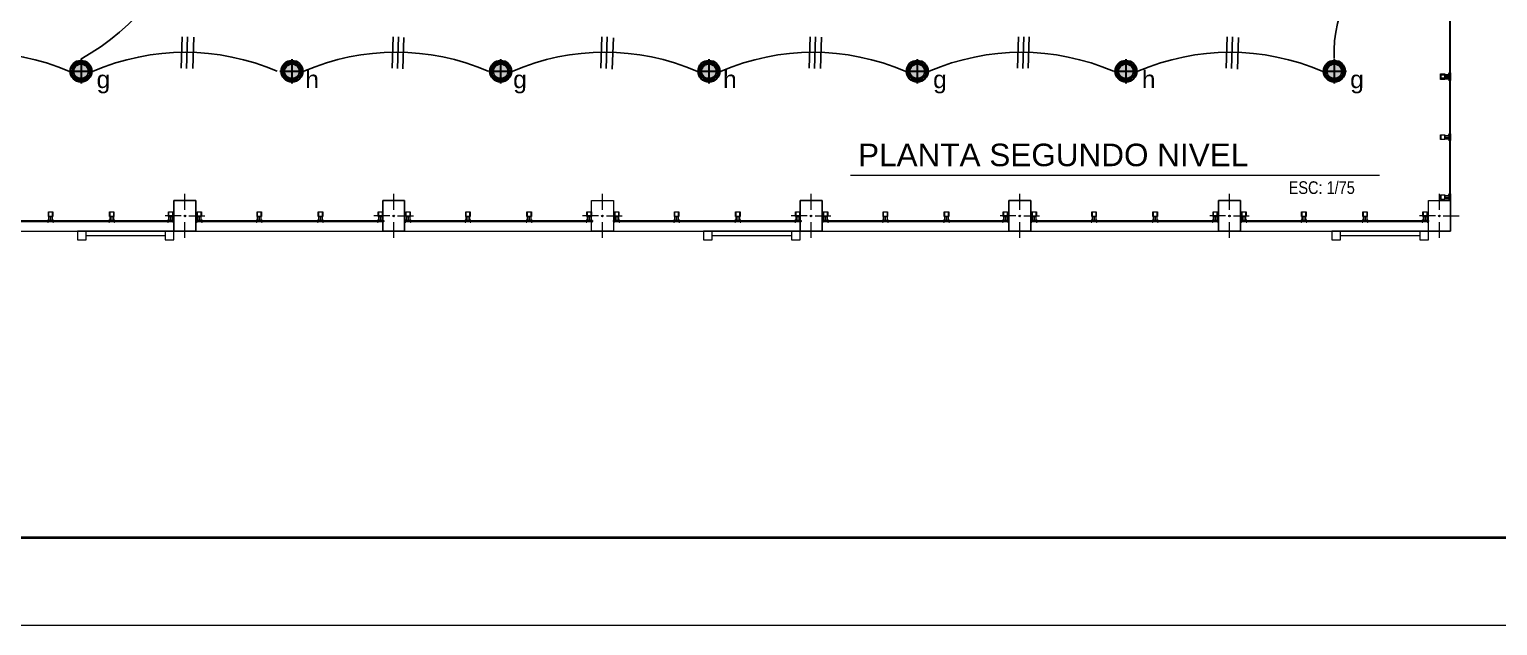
# Model space of a CAD drawing. Header units: metres. Extents: x -17 to 101, y 0 to 79.
# Drawn here: x 18.62 to 35.33, y 37.93 to 44.72 of the extents above; entities that cross this region are included whole.
import ezdxf

# ---------------------------------------------------------------- set-up
doc = ezdxf.new("R2010")
doc.units = ezdxf.units.M
doc.linetypes.add('HIDDEN2', pattern=[0.1875, 0.125, -0.0625])
for name, color, linetype, lineweight in [('ALUMBRADO', 1, 'Continuous', 30), ('Cotas varias El', 253, 'Continuous', 13), ('TOMACORRIENTE', 5, 'HIDDEN2', 30)]:
    doc.layers.add(name, color=color, linetype=linetype, lineweight=lineweight)
doc.styles.add('fina', font='techl___.ttf')
doc.styles.get("Standard").update_dxf_attribs({"font": 'arial.ttf'})
doc.styles.add('TITULOS', font='swissek.ttf')

# ---------------------------------------------------------------- blocks, each defined once
blk = doc.blocks.new('LED PASILLO')
at = {"layer": 'ALUMBRADO'}
h = blk.add_hatch(color=202, dxfattribs=at)
h.dxf.hatch_style = 1
edge = h.paths.add_edge_path()
edge.add_line((0, 0.138), (0, -0.138))
edge.add_line((-0.138, 0), (0.138, 0))
edge = h.paths.add_edge_path()
edge.add_line((0, 0), (0, 0.085))
edge.add_arc((0, 0), 0.0845, 90, 180)
edge.add_line((-0.085, 0), (0, 0))
edge = h.paths.add_edge_path()
edge.add_line((0.085, 0), (0, 0))
edge.add_line((0, 0), (0, -0.085))
edge.add_arc((0, 0), 0.0845, 270, 360)
at = {"layer": 'ALUMBRADO', "color": 202}
for points in [[(-0.138, 0), (0.138, 0)], [(0, 0.138), (0, -0.138)]]:
    blk.add_lwpolyline(points, dxfattribs=at)
for radius in [0.122, 0.103, 0.0845]:
    blk.add_circle((0, 0), radius, dxfattribs=at)

msp = doc.modelspace()

# ---------------------------------------------------------------- linework, layer by layer
at = {"layer": 'ALUMBRADO', "color": 114, "lineweight": 25}
for points in [[(20.351, 44.273), (20.364, 44.632)], [(20.413, 44.271), (20.425, 44.63)], [(20.484, 44.27), (20.496, 44.628)], [(22.751, 44.273), (22.764, 44.632)], [(22.813, 44.271), (22.825, 44.63)], [(22.874, 44.266), (22.887, 44.625)], [(25.126, 44.273), (25.139, 44.632)], [(25.188, 44.271), (25.2, 44.63)], [(25.258, 44.262), (25.271, 44.621)], [(27.497, 44.273), (27.509, 44.632)], [(27.558, 44.271), (27.571, 44.63)], [(27.626, 44.27), (27.638, 44.628)], [(29.868, 44.273), (29.88, 44.632)], [(29.929, 44.271), (29.941, 44.63)], [(29.99, 44.274), (30.003, 44.633)], [(32.243, 44.273), (32.255, 44.632)], [(32.304, 44.271), (32.316, 44.63)], [(32.373, 44.264), (32.385, 44.623)]]:
    msp.add_lwpolyline(points, dxfattribs=at)
at = {"layer": 'ALUMBRADO', "lineweight": 25}
for centre, radius, start, end in [((17.771, 46.893), 2.899, 299.7961, 22.2269), ((34.756, 44.464), 1.285, 112.717, 183.6121), ((18.026, 41.794), 2.661, 66.8092, 113.1903), ((20.397, 41.794), 2.661, 66.8092, 113.1903), ((22.797, 41.795), 2.661, 66.8092, 113.1903), ((25.172, 41.795), 2.661, 66.8092, 113.1903), ((27.543, 41.794), 2.661, 66.8092, 113.1903), ((29.913, 41.794), 2.661, 66.8092, 113.1903), ((32.288, 41.794), 2.661, 66.8092, 113.1903)]:
    msp.add_arc(centre, radius, start, end, dxfattribs=at)
at = {"layer": 'Cotas varias El'}
for p, q in [((34.734, 44.166), (34.734, 44.204)), ((34.734, 44.204), (34.78, 44.204)), ((34.734, 44.204), (34.78, 44.204)), ((34.734, 44.166), (34.734, 44.204)), ((34.734, 44.204), (34.78, 44.204)), ((34.734, 44.204), (34.78, 44.204)), ((34.734, 44.152), (34.734, 44.191)), ((34.734, 44.191), (34.78, 44.191)), ((34.734, 44.191), (34.78, 44.191)), ((34.734, 44.152), (34.734, 44.191)), ((34.734, 44.191), (34.78, 44.191)), ((34.734, 44.191), (34.78, 44.191)), ((34.734, 44.185), (34.78, 44.185)), ((34.734, 44.185), (34.78, 44.185)), ((34.734, 44.172), (34.78, 44.172)), ((34.734, 44.172), (34.78, 44.172)), ((34.78, 44.166), (34.734, 44.166)), ((34.734, 44.166), (34.78, 44.166)), ((34.78, 44.166), (34.734, 44.166)), ((34.734, 44.166), (34.78, 44.166)), ((34.78, 44.152), (34.734, 44.152)), ((34.734, 44.152), (34.78, 44.152)), ((34.78, 44.152), (34.734, 44.152)), ((34.734, 44.152), (34.78, 44.152)), ((34.78, 44.204), (34.78, 44.166)), ((34.78, 44.204), (34.78, 44.166)), ((34.78, 44.191), (34.78, 44.152)), ((34.78, 44.191), (34.78, 44.152)), ((34.734, 43.47), (34.734, 43.509)), ((34.734, 43.509), (34.78, 43.509)), ((34.734, 43.509), (34.78, 43.509)), ((34.734, 43.47), (34.734, 43.509)), ((34.734, 43.509), (34.78, 43.509)), ((34.734, 43.509), (34.78, 43.509)), ((34.734, 43.47), (34.734, 43.508)), ((34.734, 43.508), (34.78, 43.508)), ((34.734, 43.508), (34.78, 43.508)), ((34.734, 43.47), (34.734, 43.508)), ((34.734, 43.508), (34.78, 43.508)), ((34.734, 43.508), (34.78, 43.508)), ((34.734, 43.49), (34.78, 43.49)), ((34.734, 43.49), (34.78, 43.49)), ((34.734, 43.489), (34.78, 43.489)), ((34.734, 43.489), (34.78, 43.489)), ((34.78, 43.47), (34.734, 43.47)), ((34.734, 43.47), (34.78, 43.47)), ((34.78, 43.47), (34.734, 43.47)), ((34.734, 43.47), (34.78, 43.47)), ((34.78, 43.47), (34.734, 43.47)), ((34.734, 43.47), (34.78, 43.47)), ((34.78, 43.47), (34.734, 43.47)), ((34.734, 43.47), (34.78, 43.47)), ((34.78, 43.508), (34.78, 43.47)), ((34.78, 43.508), (34.78, 43.47)), ((34.78, 43.508), (34.78, 43.47)), ((34.78, 43.508), (34.78, 43.47)), ((34.734, 42.788), (34.734, 42.826)), ((34.734, 42.826), (34.78, 42.826)), ((34.734, 42.826), (34.78, 42.826)), ((34.734, 42.788), (34.734, 42.826)), ((34.734, 42.826), (34.78, 42.826)), ((34.734, 42.826), (34.78, 42.826)), ((34.734, 42.807), (34.78, 42.807)), ((34.734, 42.807), (34.78, 42.807)), ((34.78, 42.788), (34.734, 42.788)), ((34.734, 42.788), (34.78, 42.788)), ((34.78, 42.788), (34.734, 42.788)), ((34.734, 42.788), (34.78, 42.788)), ((34.78, 42.825), (34.78, 42.787)), ((34.78, 42.825), (34.78, 42.787)), ((18.846, 42.587), (18.884, 42.587)), ((18.846, 42.54), (18.846, 42.587)), ((18.846, 42.587), (18.846, 42.54)), ((18.846, 42.587), (18.884, 42.587)), ((18.846, 42.54), (18.846, 42.587)), ((18.846, 42.587), (18.846, 42.54)), ((18.884, 42.54), (18.846, 42.54)), ((18.884, 42.54), (18.846, 42.54)), ((18.865, 42.587), (18.865, 42.54)), ((18.865, 42.587), (18.865, 42.54)), ((18.884, 42.587), (18.884, 42.54)), ((18.884, 42.587), (18.884, 42.54)), ((18.884, 42.587), (18.884, 42.54)), ((18.884, 42.587), (18.884, 42.54)), ((19.542, 42.587), (19.58, 42.587)), ((19.542, 42.54), (19.542, 42.587)), ((19.542, 42.587), (19.542, 42.54)), ((19.542, 42.587), (19.58, 42.587)), ((19.542, 42.54), (19.542, 42.587)), ((19.542, 42.587), (19.542, 42.54)), ((19.58, 42.54), (19.542, 42.54)), ((19.58, 42.54), (19.542, 42.54)), ((19.561, 42.587), (19.561, 42.54)), ((19.561, 42.587), (19.561, 42.54)), ((19.58, 42.587), (19.58, 42.54)), ((19.58, 42.587), (19.58, 42.54)), ((19.58, 42.587), (19.58, 42.54)), ((19.58, 42.587), (19.58, 42.54)), ((20.213, 42.587), (20.251, 42.587)), ((20.213, 42.54), (20.213, 42.587)), ((20.213, 42.587), (20.213, 42.54)), ((20.213, 42.587), (20.251, 42.587)), ((20.213, 42.54), (20.213, 42.587)), ((20.213, 42.587), (20.213, 42.54)), ((20.251, 42.54), (20.213, 42.54)), ((20.251, 42.54), (20.213, 42.54)), ((20.232, 42.587), (20.232, 42.54)), ((20.232, 42.587), (20.232, 42.54)), ((20.251, 42.587), (20.251, 42.54)), ((20.251, 42.587), (20.251, 42.54)), ((20.251, 42.587), (20.251, 42.54)), ((20.251, 42.587), (20.251, 42.54)), ((20.539, 42.587), (20.577, 42.587)), ((20.539, 42.54), (20.539, 42.587)), ((20.539, 42.587), (20.539, 42.54)), ((20.539, 42.587), (20.577, 42.587)), ((20.539, 42.54), (20.539, 42.587)), ((20.539, 42.587), (20.539, 42.54)), ((20.577, 42.54), (20.539, 42.54)), ((20.577, 42.54), (20.539, 42.54)), ((20.558, 42.587), (20.558, 42.54)), ((20.558, 42.587), (20.558, 42.54)), ((20.577, 42.587), (20.577, 42.54)), ((20.577, 42.587), (20.577, 42.54)), ((20.577, 42.587), (20.577, 42.54)), ((20.577, 42.587), (20.577, 42.54)), ((21.221, 42.587), (21.259, 42.587)), ((21.221, 42.54), (21.221, 42.587)), ((21.221, 42.587), (21.221, 42.54)), ((21.221, 42.587), (21.259, 42.587)), ((21.221, 42.54), (21.221, 42.587)), ((21.221, 42.587), (21.221, 42.54)), ((21.259, 42.54), (21.221, 42.54)), ((21.259, 42.54), (21.221, 42.54)), ((21.24, 42.587), (21.24, 42.54)), ((21.24, 42.587), (21.24, 42.54)), ((21.259, 42.587), (21.259, 42.54)), ((21.259, 42.587), (21.259, 42.54)), ((21.259, 42.587), (21.259, 42.54)), ((21.259, 42.587), (21.259, 42.54)), ((21.917, 42.587), (21.955, 42.587)), ((21.917, 42.54), (21.917, 42.587)), ((21.917, 42.587), (21.917, 42.54)), ((21.917, 42.587), (21.955, 42.587)), ((21.917, 42.54), (21.917, 42.587)), ((21.917, 42.587), (21.917, 42.54)), ((21.955, 42.54), (21.917, 42.54)), ((21.955, 42.54), (21.917, 42.54)), ((21.936, 42.587), (21.936, 42.54)), ((21.936, 42.587), (21.936, 42.54)), ((21.955, 42.587), (21.955, 42.54)), ((21.955, 42.587), (21.955, 42.54)), ((21.955, 42.587), (21.955, 42.54)), ((21.955, 42.587), (21.955, 42.54)), ((22.6, 42.587), (22.638, 42.587)), ((22.6, 42.54), (22.6, 42.587)), ((22.6, 42.587), (22.6, 42.54)), ((22.6, 42.587), (22.638, 42.587)), ((22.6, 42.54), (22.6, 42.587)), ((22.6, 42.587), (22.6, 42.54)), ((22.638, 42.54), (22.6, 42.54)), ((22.638, 42.54), (22.6, 42.54)), ((22.619, 42.587), (22.619, 42.54)), ((22.619, 42.587), (22.619, 42.54)), ((22.638, 42.587), (22.638, 42.54)), ((22.638, 42.587), (22.638, 42.54)), ((22.638, 42.587), (22.638, 42.54)), ((22.638, 42.587), (22.638, 42.54)), ((22.914, 42.587), (22.952, 42.587)), ((22.914, 42.54), (22.914, 42.587)), ((22.914, 42.587), (22.914, 42.54)), ((22.914, 42.587), (22.952, 42.587)), ((22.914, 42.54), (22.914, 42.587)), ((22.914, 42.587), (22.914, 42.54)), ((22.952, 42.54), (22.914, 42.54)), ((22.952, 42.54), (22.914, 42.54)), ((22.933, 42.587), (22.933, 42.54)), ((22.933, 42.587), (22.933, 42.54)), ((22.952, 42.587), (22.952, 42.54)), ((22.952, 42.587), (22.952, 42.54)), ((22.952, 42.587), (22.952, 42.54)), ((22.952, 42.587), (22.952, 42.54)), ((23.596, 42.587), (23.634, 42.587)), ((23.596, 42.54), (23.596, 42.587)), ((23.596, 42.587), (23.596, 42.54)), ((23.596, 42.587), (23.634, 42.587)), ((23.596, 42.54), (23.596, 42.587)), ((23.596, 42.587), (23.596, 42.54)), ((23.634, 42.54), (23.596, 42.54)), ((23.634, 42.54), (23.596, 42.54)), ((23.615, 42.587), (23.615, 42.54)), ((23.615, 42.587), (23.615, 42.54)), ((23.634, 42.587), (23.634, 42.54)), ((23.634, 42.587), (23.634, 42.54)), ((23.634, 42.587), (23.634, 42.54)), ((23.634, 42.587), (23.634, 42.54)), ((24.292, 42.587), (24.33, 42.587)), ((24.292, 42.54), (24.292, 42.587)), ((24.292, 42.587), (24.292, 42.54)), ((24.292, 42.587), (24.33, 42.587)), ((24.292, 42.54), (24.292, 42.587)), ((24.292, 42.587), (24.292, 42.54)), ((24.33, 42.54), (24.292, 42.54)), ((24.33, 42.54), (24.292, 42.54)), ((24.311, 42.587), (24.311, 42.54)), ((24.311, 42.587), (24.311, 42.54)), ((24.33, 42.587), (24.33, 42.54)), ((24.33, 42.587), (24.33, 42.54)), ((24.33, 42.587), (24.33, 42.54)), ((24.33, 42.587), (24.33, 42.54)), ((24.975, 42.587), (25.013, 42.587)), ((24.975, 42.54), (24.975, 42.587)), ((24.975, 42.587), (24.975, 42.54)), ((24.975, 42.587), (25.013, 42.587)), ((24.975, 42.54), (24.975, 42.587)), ((24.975, 42.587), (24.975, 42.54)), ((25.013, 42.54), (24.975, 42.54)), ((25.013, 42.54), (24.975, 42.54)), ((24.994, 42.587), (24.994, 42.54)), ((24.994, 42.587), (24.994, 42.54)), ((25.013, 42.587), (25.013, 42.54)), ((25.013, 42.587), (25.013, 42.54)), ((25.013, 42.587), (25.013, 42.54)), ((25.013, 42.587), (25.013, 42.54)), ((25.289, 42.587), (25.327, 42.587)), ((25.289, 42.54), (25.289, 42.587)), ((25.289, 42.587), (25.289, 42.54)), ((25.289, 42.587), (25.327, 42.587)), ((25.289, 42.54), (25.289, 42.587)), ((25.289, 42.587), (25.289, 42.54)), ((25.327, 42.54), (25.289, 42.54)), ((25.327, 42.54), (25.289, 42.54)), ((25.308, 42.587), (25.308, 42.54)), ((25.308, 42.587), (25.308, 42.54)), ((25.327, 42.587), (25.327, 42.54)), ((25.327, 42.587), (25.327, 42.54)), ((25.327, 42.587), (25.327, 42.54)), ((25.327, 42.587), (25.327, 42.54)), ((25.971, 42.587), (26.009, 42.587)), ((25.971, 42.54), (25.971, 42.587)), ((25.971, 42.587), (25.971, 42.54)), ((25.971, 42.587), (26.009, 42.587)), ((25.971, 42.54), (25.971, 42.587)), ((25.971, 42.587), (25.971, 42.54)), ((26.009, 42.54), (25.971, 42.54)), ((26.009, 42.54), (25.971, 42.54)), ((25.99, 42.587), (25.99, 42.54)), ((25.99, 42.587), (25.99, 42.54)), ((26.009, 42.587), (26.009, 42.54)), ((26.009, 42.587), (26.009, 42.54)), ((26.009, 42.587), (26.009, 42.54)), ((26.009, 42.587), (26.009, 42.54)), ((26.667, 42.587), (26.705, 42.587)), ((26.667, 42.54), (26.667, 42.587)), ((26.667, 42.587), (26.667, 42.54)), ((26.667, 42.587), (26.705, 42.587)), ((26.667, 42.54), (26.667, 42.587)), ((26.667, 42.587), (26.667, 42.54)), ((26.705, 42.54), (26.667, 42.54)), ((26.705, 42.54), (26.667, 42.54)), ((26.686, 42.587), (26.686, 42.54)), ((26.686, 42.587), (26.686, 42.54)), ((26.705, 42.587), (26.705, 42.54)), ((26.705, 42.587), (26.705, 42.54)), ((26.705, 42.587), (26.705, 42.54)), ((26.705, 42.587), (26.705, 42.54)), ((27.35, 42.587), (27.388, 42.587)), ((27.35, 42.54), (27.35, 42.587)), ((27.35, 42.587), (27.35, 42.54)), ((27.35, 42.587), (27.388, 42.587)), ((27.35, 42.54), (27.35, 42.587)), ((27.35, 42.587), (27.35, 42.54)), ((27.388, 42.54), (27.35, 42.54)), ((27.388, 42.54), (27.35, 42.54)), ((27.369, 42.587), (27.369, 42.54)), ((27.369, 42.587), (27.369, 42.54)), ((27.388, 42.587), (27.388, 42.54)), ((27.388, 42.587), (27.388, 42.54)), ((27.388, 42.587), (27.388, 42.54)), ((27.388, 42.587), (27.388, 42.54)), ((27.664, 42.587), (27.702, 42.587)), ((27.664, 42.54), (27.664, 42.587)), ((27.664, 42.587), (27.664, 42.54)), ((27.664, 42.587), (27.702, 42.587)), ((27.664, 42.54), (27.664, 42.587)), ((27.664, 42.587), (27.664, 42.54)), ((27.702, 42.54), (27.664, 42.54)), ((27.702, 42.54), (27.664, 42.54)), ((27.683, 42.587), (27.683, 42.54)), ((27.683, 42.587), (27.683, 42.54)), ((27.702, 42.587), (27.702, 42.54)), ((27.702, 42.587), (27.702, 42.54)), ((27.702, 42.587), (27.702, 42.54)), ((27.702, 42.587), (27.702, 42.54)), ((28.346, 42.587), (28.384, 42.587)), ((28.346, 42.54), (28.346, 42.587)), ((28.346, 42.587), (28.346, 42.54)), ((28.346, 42.587), (28.384, 42.587)), ((28.346, 42.54), (28.346, 42.587)), ((28.346, 42.587), (28.346, 42.54)), ((28.384, 42.54), (28.346, 42.54)), ((28.384, 42.54), (28.346, 42.54)), ((28.365, 42.587), (28.365, 42.54)), ((28.365, 42.587), (28.365, 42.54)), ((28.384, 42.587), (28.384, 42.54)), ((28.384, 42.587), (28.384, 42.54)), ((28.384, 42.587), (28.384, 42.54)), ((28.384, 42.587), (28.384, 42.54)), ((29.042, 42.587), (29.08, 42.587)), ((29.042, 42.54), (29.042, 42.587)), ((29.042, 42.587), (29.042, 42.54)), ((29.042, 42.587), (29.08, 42.587)), ((29.042, 42.54), (29.042, 42.587)), ((29.042, 42.587), (29.042, 42.54)), ((29.08, 42.54), (29.042, 42.54)), ((29.08, 42.54), (29.042, 42.54)), ((29.061, 42.587), (29.061, 42.54)), ((29.061, 42.587), (29.061, 42.54)), ((29.08, 42.587), (29.08, 42.54)), ((29.08, 42.587), (29.08, 42.54)), ((29.08, 42.587), (29.08, 42.54)), ((29.08, 42.587), (29.08, 42.54)), ((29.713, 42.587), (29.751, 42.587)), ((29.713, 42.54), (29.713, 42.587)), ((29.713, 42.587), (29.713, 42.54)), ((29.713, 42.587), (29.751, 42.587)), ((29.713, 42.54), (29.713, 42.587)), ((29.713, 42.587), (29.713, 42.54)), ((29.751, 42.54), (29.713, 42.54)), ((29.751, 42.54), (29.713, 42.54)), ((29.732, 42.587), (29.732, 42.54)), ((29.732, 42.587), (29.732, 42.54)), ((29.751, 42.587), (29.751, 42.54)), ((29.751, 42.587), (29.751, 42.54)), ((29.751, 42.587), (29.751, 42.54)), ((29.751, 42.587), (29.751, 42.54)), ((30.039, 42.587), (30.077, 42.587)), ((30.039, 42.54), (30.039, 42.587)), ((30.039, 42.587), (30.039, 42.54)), ((30.039, 42.587), (30.077, 42.587)), ((30.039, 42.54), (30.039, 42.587)), ((30.039, 42.587), (30.039, 42.54)), ((30.077, 42.54), (30.039, 42.54)), ((30.077, 42.54), (30.039, 42.54)), ((30.058, 42.587), (30.058, 42.54)), ((30.058, 42.587), (30.058, 42.54)), ((30.077, 42.587), (30.077, 42.54)), ((30.077, 42.587), (30.077, 42.54)), ((30.077, 42.587), (30.077, 42.54)), ((30.077, 42.587), (30.077, 42.54)), ((30.721, 42.587), (30.759, 42.587)), ((30.721, 42.54), (30.721, 42.587)), ((30.721, 42.587), (30.721, 42.54)), ((30.721, 42.587), (30.759, 42.587)), ((30.721, 42.54), (30.721, 42.587)), ((30.721, 42.587), (30.721, 42.54)), ((30.759, 42.54), (30.721, 42.54)), ((30.759, 42.54), (30.721, 42.54)), ((30.74, 42.587), (30.74, 42.54)), ((30.74, 42.587), (30.74, 42.54)), ((30.759, 42.587), (30.759, 42.54)), ((30.759, 42.587), (30.759, 42.54)), ((30.759, 42.587), (30.759, 42.54)), ((30.759, 42.587), (30.759, 42.54)), ((31.417, 42.587), (31.455, 42.587)), ((31.417, 42.54), (31.417, 42.587)), ((31.417, 42.587), (31.417, 42.54)), ((31.417, 42.587), (31.455, 42.587)), ((31.417, 42.54), (31.417, 42.587)), ((31.417, 42.587), (31.417, 42.54)), ((31.455, 42.54), (31.417, 42.54)), ((31.455, 42.54), (31.417, 42.54)), ((31.436, 42.587), (31.436, 42.54)), ((31.436, 42.587), (31.436, 42.54)), ((31.455, 42.587), (31.455, 42.54)), ((31.455, 42.587), (31.455, 42.54)), ((31.455, 42.587), (31.455, 42.54)), ((31.455, 42.587), (31.455, 42.54)), ((32.1, 42.587), (32.138, 42.587)), ((32.1, 42.54), (32.1, 42.587)), ((32.1, 42.587), (32.1, 42.54)), ((32.1, 42.587), (32.138, 42.587)), ((32.1, 42.54), (32.1, 42.587)), ((32.1, 42.587), (32.1, 42.54)), ((32.138, 42.54), (32.1, 42.54)), ((32.138, 42.54), (32.1, 42.54)), ((32.119, 42.587), (32.119, 42.54)), ((32.119, 42.587), (32.119, 42.54)), ((32.138, 42.587), (32.138, 42.54)), ((32.138, 42.587), (32.138, 42.54)), ((32.138, 42.587), (32.138, 42.54)), ((32.138, 42.587), (32.138, 42.54)), ((32.465, 42.54), (32.426, 42.54)), ((32.465, 42.54), (32.426, 42.54)), ((32.427, 42.587), (32.465, 42.587)), ((32.427, 42.54), (32.427, 42.587)), ((32.427, 42.587), (32.427, 42.54)), ((32.427, 42.587), (32.465, 42.587)), ((32.427, 42.54), (32.427, 42.587)), ((32.427, 42.587), (32.427, 42.54)), ((32.446, 42.587), (32.446, 42.54)), ((32.446, 42.587), (32.446, 42.54)), ((32.465, 42.587), (32.465, 42.54)), ((32.465, 42.587), (32.465, 42.54)), ((32.465, 42.587), (32.465, 42.54)), ((32.465, 42.587), (32.465, 42.54)), ((33.109, 42.587), (33.147, 42.587)), ((33.109, 42.54), (33.109, 42.587)), ((33.109, 42.587), (33.109, 42.54)), ((33.109, 42.587), (33.147, 42.587)), ((33.109, 42.54), (33.109, 42.587)), ((33.109, 42.587), (33.109, 42.54)), ((33.147, 42.54), (33.109, 42.54)), ((33.147, 42.54), (33.109, 42.54)), ((33.128, 42.587), (33.128, 42.54)), ((33.128, 42.587), (33.128, 42.54)), ((33.147, 42.587), (33.147, 42.54)), ((33.147, 42.587), (33.147, 42.54)), ((33.147, 42.587), (33.147, 42.54)), ((33.147, 42.587), (33.147, 42.54)), ((33.805, 42.587), (33.843, 42.587)), ((33.805, 42.54), (33.805, 42.587)), ((33.805, 42.587), (33.805, 42.54)), ((33.805, 42.587), (33.843, 42.587)), ((33.805, 42.54), (33.805, 42.587)), ((33.805, 42.587), (33.805, 42.54)), ((33.843, 42.54), (33.805, 42.54)), ((33.843, 42.54), (33.805, 42.54)), ((33.824, 42.587), (33.824, 42.54)), ((33.824, 42.587), (33.824, 42.54)), ((33.843, 42.587), (33.843, 42.54)), ((33.843, 42.587), (33.843, 42.54)), ((33.843, 42.587), (33.843, 42.54)), ((33.843, 42.587), (33.843, 42.54)), ((34.488, 42.587), (34.526, 42.587)), ((34.488, 42.54), (34.488, 42.587)), ((34.488, 42.587), (34.488, 42.54)), ((34.488, 42.587), (34.526, 42.587)), ((34.488, 42.54), (34.488, 42.587)), ((34.488, 42.587), (34.488, 42.54)), ((34.526, 42.54), (34.488, 42.54)), ((34.526, 42.54), (34.488, 42.54)), ((34.507, 42.587), (34.507, 42.54)), ((34.507, 42.587), (34.507, 42.54)), ((34.526, 42.587), (34.526, 42.54)), ((34.526, 42.587), (34.526, 42.54)), ((34.526, 42.587), (34.526, 42.54)), ((34.526, 42.587), (34.526, 42.54))]:
    msp.add_line(p, q, dxfattribs=at)
at = {"layer": 'Cotas varias El', "ltscale": 1.3}
msp.add_line((27.967, 43.058), (33.988, 43.058), dxfattribs=at)
at = {"layer": 'Cotas varias El', "linetype": 'Continuous'}
for p, q in [((20.395, 42.663), (20.395, 42.843)), ((22.77, 42.663), (22.77, 42.843)), ((25.145, 42.663), (25.145, 42.843)), ((27.52, 42.663), (27.52, 42.843)), ((29.895, 42.663), (29.895, 42.843)), ((32.282, 42.663), (32.282, 42.843)), ((34.67, 42.663), (34.67, 42.843)), ((20.35, 42.593), (20.17, 42.593)), ((20.395, 42.343), (20.395, 42.523)), ((20.44, 42.593), (20.62, 42.593)), ((22.725, 42.593), (22.545, 42.593)), ((22.77, 42.343), (22.77, 42.523)), ((22.815, 42.593), (22.995, 42.593)), ((25.1, 42.593), (24.92, 42.593)), ((25.145, 42.343), (25.145, 42.523)), ((25.19, 42.593), (25.37, 42.593)), ((27.475, 42.593), (27.295, 42.593)), ((27.52, 42.343), (27.52, 42.523)), ((27.565, 42.593), (27.745, 42.593)), ((29.85, 42.593), (29.67, 42.593)), ((29.895, 42.343), (29.895, 42.523)), ((29.94, 42.593), (30.12, 42.593)), ((32.237, 42.593), (32.057, 42.593)), ((32.282, 42.343), (32.282, 42.523)), ((32.327, 42.593), (32.507, 42.593)), ((34.625, 42.593), (34.445, 42.593)), ((34.67, 42.343), (34.67, 42.523)), ((34.715, 42.593), (34.895, 42.593)), ((19.17, 42.418), (19.17, 42.319)), ((19.269, 42.418), (19.17, 42.418)), ((19.17, 42.319), (19.269, 42.319)), ((19.269, 42.319), (19.269, 42.418)), ((20.171, 42.418), (20.171, 42.319)), ((20.27, 42.418), (20.171, 42.418)), ((20.171, 42.319), (20.27, 42.319)), ((20.27, 42.319), (20.27, 42.418)), ((26.295, 42.418), (26.295, 42.319)), ((26.394, 42.418), (26.295, 42.418)), ((26.295, 42.319), (26.394, 42.319)), ((26.394, 42.319), (26.394, 42.418)), ((27.296, 42.418), (27.296, 42.319)), ((27.395, 42.418), (27.296, 42.418)), ((27.296, 42.319), (27.395, 42.319)), ((27.395, 42.319), (27.395, 42.418)), ((33.445, 42.418), (33.445, 42.319)), ((33.544, 42.418), (33.445, 42.418)), ((33.445, 42.319), (33.544, 42.319)), ((33.544, 42.319), (33.544, 42.418)), ((34.446, 42.418), (34.446, 42.319)), ((34.545, 42.418), (34.446, 42.418)), ((34.446, 42.319), (34.545, 42.319)), ((34.545, 42.319), (34.545, 42.418))]:
    msp.add_line(p, q, dxfattribs=at)
at = {"layer": 'Cotas varias El'}
for points in [[(0, 73.43), (50.1, 73.43), (50.1, 37.93), (0, 37.93), (0, 73.43)], [(5.995, 45.718), (5.995, 42.418), (34.795, 42.418), (34.795, 45.718)]]:
    msp.add_lwpolyline(points, dxfattribs=at)
at = {"layer": 'Cotas varias El', "lineweight": 40}
msp.add_lwpolyline([(1, 72.43), (49.1, 72.43), (49.1, 38.93), (1, 38.93)], close=True, dxfattribs=at)
at = {"layer": 'Cotas varias El'}
for points in [[(34.792, 43.451), (34.792, 45.589), (34.784, 45.589), (34.784, 43.451)], [(34.792, 42.768), (34.792, 44.906), (34.784, 44.906), (34.784, 42.768)], [(34.734, 43.515), (34.734, 43.513), (34.734, 43.464), (34.731, 43.464), (34.685, 43.464), (34.683, 43.464), (34.683, 43.515), (34.685, 43.515)], [(34.731, 43.513), (34.685, 43.513), (34.685, 43.466), (34.731, 43.466)], [(34.734, 42.832), (34.734, 42.83), (34.734, 42.781), (34.731, 42.781), (34.685, 42.781), (34.683, 42.781), (34.683, 42.832), (34.685, 42.832)], [(34.731, 42.83), (34.685, 42.83), (34.685, 42.784), (34.731, 42.784)], [(20.52, 42.768), (20.27, 42.768), (20.27, 42.418), (20.52, 42.418)], [(20.584, 42.587), (20.581, 42.587), (20.533, 42.587), (20.533, 42.589), (20.533, 42.635), (20.533, 42.638), (20.584, 42.638), (20.584, 42.635)], [(20.581, 42.589), (20.581, 42.635), (20.535, 42.635), (20.535, 42.589)], [(22.895, 42.768), (22.645, 42.768), (22.645, 42.418), (22.895, 42.418)], [(22.959, 42.587), (22.956, 42.587), (22.908, 42.587), (22.908, 42.589), (22.908, 42.635), (22.908, 42.638), (22.959, 42.638), (22.959, 42.635)], [(22.956, 42.589), (22.956, 42.635), (22.91, 42.635), (22.91, 42.589)], [(25.334, 42.587), (25.331, 42.587), (25.283, 42.587), (25.283, 42.589), (25.283, 42.635), (25.283, 42.638), (25.334, 42.638), (25.334, 42.635)], [(25.331, 42.589), (25.331, 42.635), (25.285, 42.635), (25.285, 42.589)], [(27.645, 42.768), (27.395, 42.768), (27.395, 42.418), (27.645, 42.418)], [(27.709, 42.587), (27.706, 42.587), (27.658, 42.587), (27.658, 42.589), (27.658, 42.635), (27.658, 42.638), (27.709, 42.638), (27.709, 42.635)], [(27.706, 42.589), (27.706, 42.635), (27.66, 42.635), (27.66, 42.589)], [(30.02, 42.768), (29.77, 42.768), (29.77, 42.418), (30.02, 42.418)], [(30.084, 42.587), (30.081, 42.587), (30.033, 42.587), (30.033, 42.589), (30.033, 42.635), (30.033, 42.638), (30.084, 42.638), (30.084, 42.635)], [(30.081, 42.589), (30.081, 42.635), (30.035, 42.635), (30.035, 42.589)], [(32.407, 42.768), (32.157, 42.768), (32.157, 42.418), (32.407, 42.418)], [(32.471, 42.587), (32.469, 42.587), (32.42, 42.587), (32.42, 42.589), (32.42, 42.635), (32.42, 42.638), (32.471, 42.638), (32.471, 42.635)], [(32.469, 42.589), (32.469, 42.635), (32.423, 42.635), (32.423, 42.589)], [(34.545, 42.768), (34.795, 42.768), (34.795, 42.418), (34.545, 42.418)], [(18.145, 42.529), (20.27, 42.529), (20.27, 42.537), (18.145, 42.537)], [(20.52, 42.529), (22.657, 42.529), (22.657, 42.537), (20.52, 42.537)], [(22.895, 42.529), (25.032, 42.529), (25.032, 42.537), (22.895, 42.537)], [(25.27, 42.529), (27.407, 42.529), (27.407, 42.537), (25.27, 42.537)], [(27.645, 42.529), (29.77, 42.529), (29.77, 42.537), (27.645, 42.537)], [(30.02, 42.529), (32.157, 42.529), (32.157, 42.537), (30.02, 42.537)], [(32.407, 42.529), (34.545, 42.529), (34.545, 42.537), (32.407, 42.537)]]:
    msp.add_lwpolyline(points, close=True, dxfattribs=at)
at = {"layer": 'Cotas varias El', "flags": 128}
for points in [[(34.734, 44.21), (34.734, 44.208), (34.734, 44.159), (34.731, 44.159), (34.685, 44.159), (34.683, 44.159), (34.683, 44.21), (34.685, 44.21)], [(34.734, 44.197), (34.734, 44.195), (34.734, 44.146), (34.731, 44.146), (34.685, 44.146), (34.683, 44.146), (34.683, 44.197), (34.685, 44.197)], [(34.731, 44.208), (34.685, 44.208), (34.685, 44.162), (34.731, 44.162)], [(34.731, 44.195), (34.685, 44.195), (34.685, 44.148), (34.731, 44.148)], [(34.783, 44.223), (34.783, 44.172), (34.783, 44.147), (34.78, 44.147), (34.78, 44.172), (34.78, 44.223)], [(34.783, 44.223), (34.783, 44.147), (34.78, 44.147), (34.78, 44.223)], [(34.783, 44.21), (34.783, 44.159), (34.783, 44.133), (34.78, 44.133), (34.78, 44.159), (34.78, 44.21)], [(34.783, 44.21), (34.783, 44.133), (34.78, 44.133), (34.78, 44.21)], [(34.795, 44.223), (34.795, 44.147), (34.793, 44.147), (34.793, 44.223)], [(34.795, 44.223), (34.795, 44.147), (34.793, 44.147), (34.793, 44.223)], [(34.795, 44.21), (34.795, 44.133), (34.793, 44.133), (34.793, 44.21)], [(34.795, 44.21), (34.795, 44.133), (34.793, 44.133), (34.793, 44.21)], [(34.734, 43.514), (34.734, 43.512), (34.734, 43.463), (34.731, 43.463), (34.685, 43.463), (34.683, 43.463), (34.683, 43.514), (34.685, 43.514)], [(34.731, 43.512), (34.685, 43.512), (34.685, 43.466), (34.731, 43.466)], [(34.783, 43.527), (34.783, 43.476), (34.783, 43.451), (34.78, 43.451), (34.78, 43.476), (34.78, 43.527)], [(34.783, 43.527), (34.783, 43.451), (34.78, 43.451), (34.78, 43.527)], [(34.783, 43.527), (34.783, 43.476), (34.783, 43.451), (34.78, 43.451), (34.78, 43.476), (34.78, 43.527)], [(34.783, 43.527), (34.783, 43.451), (34.78, 43.451), (34.78, 43.527)], [(34.795, 43.527), (34.795, 43.451), (34.793, 43.451), (34.793, 43.527)], [(34.795, 43.527), (34.795, 43.451), (34.793, 43.451), (34.793, 43.527)], [(34.795, 43.527), (34.795, 43.451), (34.793, 43.451), (34.793, 43.527)], [(34.795, 43.527), (34.795, 43.451), (34.793, 43.451), (34.793, 43.527)], [(34.783, 42.844), (34.783, 42.794), (34.783, 42.768), (34.78, 42.768), (34.78, 42.794), (34.78, 42.844)], [(34.783, 42.844), (34.783, 42.768), (34.78, 42.768), (34.78, 42.844)], [(34.795, 42.844), (34.795, 42.768), (34.793, 42.768), (34.793, 42.844)], [(34.795, 42.844), (34.795, 42.768), (34.793, 42.768), (34.793, 42.844)], [(18.891, 42.587), (18.888, 42.587), (18.84, 42.587), (18.84, 42.589), (18.84, 42.635), (18.84, 42.638), (18.891, 42.638), (18.891, 42.635)], [(18.888, 42.589), (18.888, 42.635), (18.842, 42.635), (18.842, 42.589)], [(19.587, 42.587), (19.584, 42.587), (19.536, 42.587), (19.536, 42.589), (19.536, 42.635), (19.536, 42.638), (19.587, 42.638), (19.587, 42.635)], [(19.584, 42.589), (19.584, 42.635), (19.538, 42.635), (19.538, 42.589)], [(20.257, 42.587), (20.255, 42.587), (20.206, 42.587), (20.206, 42.589), (20.206, 42.635), (20.206, 42.638), (20.257, 42.638), (20.257, 42.635)], [(20.255, 42.589), (20.255, 42.635), (20.209, 42.635), (20.209, 42.589)], [(21.266, 42.587), (21.263, 42.587), (21.215, 42.587), (21.215, 42.589), (21.215, 42.635), (21.215, 42.638), (21.266, 42.638), (21.266, 42.635)], [(21.263, 42.589), (21.263, 42.635), (21.217, 42.635), (21.217, 42.589)], [(21.962, 42.587), (21.959, 42.587), (21.911, 42.587), (21.911, 42.589), (21.911, 42.635), (21.911, 42.638), (21.962, 42.638), (21.962, 42.635)], [(21.959, 42.589), (21.959, 42.635), (21.913, 42.635), (21.913, 42.589)], [(22.645, 42.587), (22.642, 42.587), (22.594, 42.587), (22.594, 42.589), (22.594, 42.635), (22.594, 42.638), (22.645, 42.638), (22.645, 42.635)], [(22.642, 42.589), (22.642, 42.635), (22.596, 42.635), (22.596, 42.589)], [(23.641, 42.587), (23.638, 42.587), (23.59, 42.587), (23.59, 42.589), (23.59, 42.635), (23.59, 42.638), (23.641, 42.638), (23.641, 42.635)], [(23.638, 42.589), (23.638, 42.635), (23.592, 42.635), (23.592, 42.589)], [(24.337, 42.587), (24.334, 42.587), (24.286, 42.587), (24.286, 42.589), (24.286, 42.635), (24.286, 42.638), (24.337, 42.638), (24.337, 42.635)], [(24.334, 42.589), (24.334, 42.635), (24.288, 42.635), (24.288, 42.589)], [(25.02, 42.587), (25.017, 42.587), (24.969, 42.587), (24.969, 42.589), (24.969, 42.635), (24.969, 42.638), (25.02, 42.638), (25.02, 42.635)], [(25.017, 42.589), (25.017, 42.635), (24.971, 42.635), (24.971, 42.589)], [(26.016, 42.587), (26.013, 42.587), (25.965, 42.587), (25.965, 42.589), (25.965, 42.635), (25.965, 42.638), (26.016, 42.638), (26.016, 42.635)], [(26.013, 42.589), (26.013, 42.635), (25.967, 42.635), (25.967, 42.589)], [(26.712, 42.587), (26.709, 42.587), (26.661, 42.587), (26.661, 42.589), (26.661, 42.635), (26.661, 42.638), (26.712, 42.638), (26.712, 42.635)], [(26.709, 42.589), (26.709, 42.635), (26.663, 42.635), (26.663, 42.589)], [(27.395, 42.587), (27.392, 42.587), (27.344, 42.587), (27.344, 42.589), (27.344, 42.635), (27.344, 42.638), (27.395, 42.638), (27.395, 42.635)], [(27.392, 42.589), (27.392, 42.635), (27.346, 42.635), (27.346, 42.589)], [(28.391, 42.587), (28.388, 42.587), (28.34, 42.587), (28.34, 42.589), (28.34, 42.635), (28.34, 42.638), (28.391, 42.638), (28.391, 42.635)], [(28.388, 42.589), (28.388, 42.635), (28.342, 42.635), (28.342, 42.589)], [(29.087, 42.587), (29.084, 42.587), (29.036, 42.587), (29.036, 42.589), (29.036, 42.635), (29.036, 42.638), (29.087, 42.638), (29.087, 42.635)], [(29.084, 42.589), (29.084, 42.635), (29.038, 42.635), (29.038, 42.589)], [(29.757, 42.587), (29.755, 42.587), (29.706, 42.587), (29.706, 42.589), (29.706, 42.635), (29.706, 42.638), (29.757, 42.638), (29.757, 42.635)], [(29.755, 42.589), (29.755, 42.635), (29.709, 42.635), (29.709, 42.589)], [(30.766, 42.587), (30.763, 42.587), (30.715, 42.587), (30.715, 42.589), (30.715, 42.635), (30.715, 42.638), (30.766, 42.638), (30.766, 42.635)], [(30.763, 42.589), (30.763, 42.635), (30.717, 42.635), (30.717, 42.589)], [(31.462, 42.587), (31.459, 42.587), (31.411, 42.587), (31.411, 42.589), (31.411, 42.635), (31.411, 42.638), (31.462, 42.638), (31.462, 42.635)], [(31.459, 42.589), (31.459, 42.635), (31.413, 42.635), (31.413, 42.589)], [(32.145, 42.587), (32.142, 42.587), (32.094, 42.587), (32.094, 42.589), (32.094, 42.635), (32.094, 42.638), (32.145, 42.638), (32.145, 42.635)], [(32.142, 42.589), (32.142, 42.635), (32.096, 42.635), (32.096, 42.589)], [(33.153, 42.587), (33.151, 42.587), (33.102, 42.587), (33.102, 42.589), (33.102, 42.635), (33.102, 42.638), (33.153, 42.638), (33.153, 42.635)], [(33.151, 42.589), (33.151, 42.635), (33.105, 42.635), (33.105, 42.589)], [(33.849, 42.587), (33.847, 42.587), (33.798, 42.587), (33.798, 42.589), (33.798, 42.635), (33.798, 42.638), (33.849, 42.638), (33.849, 42.635)], [(33.847, 42.589), (33.847, 42.635), (33.801, 42.635), (33.801, 42.589)], [(34.532, 42.587), (34.53, 42.587), (34.481, 42.587), (34.481, 42.589), (34.481, 42.635), (34.481, 42.638), (34.532, 42.638), (34.532, 42.635)], [(34.53, 42.589), (34.53, 42.635), (34.484, 42.635), (34.484, 42.589)], [(18.903, 42.538), (18.853, 42.538), (18.827, 42.538), (18.827, 42.54), (18.853, 42.54), (18.903, 42.54)], [(18.903, 42.538), (18.827, 42.538), (18.827, 42.54), (18.903, 42.54)], [(18.903, 42.525), (18.827, 42.525), (18.827, 42.528), (18.903, 42.528)], [(18.903, 42.525), (18.827, 42.525), (18.827, 42.528), (18.903, 42.528)], [(19.599, 42.538), (19.549, 42.538), (19.523, 42.538), (19.523, 42.54), (19.549, 42.54), (19.599, 42.54)], [(19.599, 42.538), (19.523, 42.538), (19.523, 42.54), (19.599, 42.54)], [(19.599, 42.525), (19.523, 42.525), (19.523, 42.528), (19.599, 42.528)], [(19.599, 42.525), (19.523, 42.525), (19.523, 42.528), (19.599, 42.528)], [(20.27, 42.538), (20.219, 42.538), (20.194, 42.538), (20.194, 42.54), (20.219, 42.54), (20.27, 42.54)], [(20.27, 42.538), (20.194, 42.538), (20.194, 42.54), (20.27, 42.54)], [(20.27, 42.525), (20.194, 42.525), (20.194, 42.528), (20.27, 42.528)], [(20.27, 42.525), (20.194, 42.525), (20.194, 42.528), (20.27, 42.528)], [(20.596, 42.538), (20.545, 42.538), (20.52, 42.538), (20.52, 42.54), (20.545, 42.54), (20.596, 42.54)], [(20.596, 42.538), (20.52, 42.538), (20.52, 42.54), (20.596, 42.54)], [(20.596, 42.525), (20.52, 42.525), (20.52, 42.528), (20.596, 42.528)], [(20.596, 42.525), (20.52, 42.525), (20.52, 42.528), (20.596, 42.528)], [(21.278, 42.538), (21.228, 42.538), (21.202, 42.538), (21.202, 42.54), (21.228, 42.54), (21.278, 42.54)], [(21.278, 42.538), (21.202, 42.538), (21.202, 42.54), (21.278, 42.54)], [(21.278, 42.525), (21.202, 42.525), (21.202, 42.528), (21.278, 42.528)], [(21.278, 42.525), (21.202, 42.525), (21.202, 42.528), (21.278, 42.528)], [(21.974, 42.538), (21.924, 42.538), (21.898, 42.538), (21.898, 42.54), (21.924, 42.54), (21.974, 42.54)], [(21.974, 42.538), (21.898, 42.538), (21.898, 42.54), (21.974, 42.54)], [(21.974, 42.525), (21.898, 42.525), (21.898, 42.528), (21.974, 42.528)], [(21.974, 42.525), (21.898, 42.525), (21.898, 42.528), (21.974, 42.528)], [(22.657, 42.538), (22.607, 42.538), (22.581, 42.538), (22.581, 42.54), (22.607, 42.54), (22.657, 42.54)], [(22.657, 42.538), (22.581, 42.538), (22.581, 42.54), (22.657, 42.54)], [(22.657, 42.525), (22.581, 42.525), (22.581, 42.528), (22.657, 42.528)], [(22.657, 42.525), (22.581, 42.525), (22.581, 42.528), (22.657, 42.528)], [(22.971, 42.538), (22.92, 42.538), (22.895, 42.538), (22.895, 42.54), (22.92, 42.54), (22.971, 42.54)], [(22.971, 42.538), (22.895, 42.538), (22.895, 42.54), (22.971, 42.54)], [(22.971, 42.525), (22.895, 42.525), (22.895, 42.528), (22.971, 42.528)], [(22.971, 42.525), (22.895, 42.525), (22.895, 42.528), (22.971, 42.528)], [(23.653, 42.538), (23.603, 42.538), (23.577, 42.538), (23.577, 42.54), (23.603, 42.54), (23.653, 42.54)], [(23.653, 42.538), (23.577, 42.538), (23.577, 42.54), (23.653, 42.54)], [(23.653, 42.525), (23.577, 42.525), (23.577, 42.528), (23.653, 42.528)], [(23.653, 42.525), (23.577, 42.525), (23.577, 42.528), (23.653, 42.528)], [(24.349, 42.538), (24.299, 42.538), (24.273, 42.538), (24.273, 42.54), (24.299, 42.54), (24.349, 42.54)], [(24.349, 42.538), (24.273, 42.538), (24.273, 42.54), (24.349, 42.54)], [(24.349, 42.525), (24.273, 42.525), (24.273, 42.528), (24.349, 42.528)], [(24.349, 42.525), (24.273, 42.525), (24.273, 42.528), (24.349, 42.528)], [(25.032, 42.538), (24.982, 42.538), (24.956, 42.538), (24.956, 42.54), (24.982, 42.54), (25.032, 42.54)], [(25.032, 42.538), (24.956, 42.538), (24.956, 42.54), (25.032, 42.54)], [(25.032, 42.525), (24.956, 42.525), (24.956, 42.528), (25.032, 42.528)], [(25.032, 42.525), (24.956, 42.525), (24.956, 42.528), (25.032, 42.528)], [(25.346, 42.538), (25.295, 42.538), (25.27, 42.538), (25.27, 42.54), (25.295, 42.54), (25.346, 42.54)], [(25.346, 42.538), (25.27, 42.538), (25.27, 42.54), (25.346, 42.54)], [(25.346, 42.525), (25.27, 42.525), (25.27, 42.528), (25.346, 42.528)], [(25.346, 42.525), (25.27, 42.525), (25.27, 42.528), (25.346, 42.528)], [(26.028, 42.538), (25.978, 42.538), (25.952, 42.538), (25.952, 42.54), (25.978, 42.54), (26.028, 42.54)], [(26.028, 42.538), (25.952, 42.538), (25.952, 42.54), (26.028, 42.54)], [(26.028, 42.525), (25.952, 42.525), (25.952, 42.528), (26.028, 42.528)], [(26.028, 42.525), (25.952, 42.525), (25.952, 42.528), (26.028, 42.528)], [(26.724, 42.538), (26.674, 42.538), (26.648, 42.538), (26.648, 42.54), (26.674, 42.54), (26.724, 42.54)], [(26.724, 42.538), (26.648, 42.538), (26.648, 42.54), (26.724, 42.54)], [(26.724, 42.525), (26.648, 42.525), (26.648, 42.528), (26.724, 42.528)], [(26.724, 42.525), (26.648, 42.525), (26.648, 42.528), (26.724, 42.528)], [(27.407, 42.538), (27.357, 42.538), (27.331, 42.538), (27.331, 42.54), (27.357, 42.54), (27.407, 42.54)], [(27.407, 42.538), (27.331, 42.538), (27.331, 42.54), (27.407, 42.54)], [(27.407, 42.525), (27.331, 42.525), (27.331, 42.528), (27.407, 42.528)], [(27.407, 42.525), (27.331, 42.525), (27.331, 42.528), (27.407, 42.528)], [(27.721, 42.538), (27.67, 42.538), (27.645, 42.538), (27.645, 42.54), (27.67, 42.54), (27.721, 42.54)], [(27.721, 42.538), (27.645, 42.538), (27.645, 42.54), (27.721, 42.54)], [(27.721, 42.526), (27.645, 42.526), (27.645, 42.528), (27.721, 42.528)], [(27.721, 42.526), (27.645, 42.526), (27.645, 42.528), (27.721, 42.528)], [(28.403, 42.538), (28.353, 42.538), (28.327, 42.538), (28.327, 42.54), (28.353, 42.54), (28.403, 42.54)], [(28.403, 42.538), (28.327, 42.538), (28.327, 42.54), (28.403, 42.54)], [(28.403, 42.526), (28.327, 42.526), (28.327, 42.528), (28.403, 42.528)], [(28.403, 42.526), (28.327, 42.526), (28.327, 42.528), (28.403, 42.528)], [(29.099, 42.538), (29.049, 42.538), (29.023, 42.538), (29.023, 42.54), (29.049, 42.54), (29.099, 42.54)], [(29.099, 42.538), (29.023, 42.538), (29.023, 42.54), (29.099, 42.54)], [(29.099, 42.526), (29.023, 42.526), (29.023, 42.528), (29.099, 42.528)], [(29.099, 42.526), (29.023, 42.526), (29.023, 42.528), (29.099, 42.528)], [(29.77, 42.538), (29.719, 42.538), (29.694, 42.538), (29.694, 42.54), (29.719, 42.54), (29.77, 42.54)], [(29.77, 42.538), (29.694, 42.538), (29.694, 42.54), (29.77, 42.54)], [(29.77, 42.526), (29.694, 42.526), (29.694, 42.528), (29.77, 42.528)], [(29.77, 42.526), (29.694, 42.526), (29.694, 42.528), (29.77, 42.528)], [(30.096, 42.538), (30.045, 42.538), (30.02, 42.538), (30.02, 42.54), (30.045, 42.54), (30.096, 42.54)], [(30.096, 42.538), (30.02, 42.538), (30.02, 42.54), (30.096, 42.54)], [(30.096, 42.525), (30.02, 42.525), (30.02, 42.528), (30.096, 42.528)], [(30.096, 42.525), (30.02, 42.525), (30.02, 42.528), (30.096, 42.528)], [(30.778, 42.538), (30.728, 42.538), (30.702, 42.538), (30.702, 42.54), (30.728, 42.54), (30.778, 42.54)], [(30.778, 42.538), (30.702, 42.538), (30.702, 42.54), (30.778, 42.54)], [(30.778, 42.525), (30.702, 42.525), (30.702, 42.528), (30.778, 42.528)], [(30.778, 42.525), (30.702, 42.525), (30.702, 42.528), (30.778, 42.528)], [(31.474, 42.538), (31.424, 42.538), (31.398, 42.538), (31.398, 42.54), (31.424, 42.54), (31.474, 42.54)], [(31.474, 42.538), (31.398, 42.538), (31.398, 42.54), (31.474, 42.54)], [(31.474, 42.525), (31.398, 42.525), (31.398, 42.528), (31.474, 42.528)], [(31.474, 42.525), (31.398, 42.525), (31.398, 42.528), (31.474, 42.528)], [(32.157, 42.538), (32.107, 42.538), (32.081, 42.538), (32.081, 42.54), (32.107, 42.54), (32.157, 42.54)], [(32.157, 42.538), (32.081, 42.538), (32.081, 42.54), (32.157, 42.54)], [(32.157, 42.525), (32.081, 42.525), (32.081, 42.528), (32.157, 42.528)], [(32.157, 42.525), (32.081, 42.525), (32.081, 42.528), (32.157, 42.528)], [(32.484, 42.538), (32.433, 42.538), (32.407, 42.538), (32.407, 42.54), (32.433, 42.54), (32.484, 42.54)], [(32.484, 42.538), (32.407, 42.538), (32.407, 42.54), (32.484, 42.54)], [(32.484, 42.525), (32.407, 42.525), (32.407, 42.528), (32.484, 42.528)], [(32.484, 42.525), (32.407, 42.525), (32.407, 42.528), (32.484, 42.528)], [(33.166, 42.538), (33.115, 42.538), (33.09, 42.538), (33.09, 42.54), (33.115, 42.54), (33.166, 42.54)], [(33.166, 42.538), (33.09, 42.538), (33.09, 42.54), (33.166, 42.54)], [(33.166, 42.525), (33.09, 42.525), (33.09, 42.528), (33.166, 42.528)], [(33.166, 42.525), (33.09, 42.525), (33.09, 42.528), (33.166, 42.528)], [(33.862, 42.538), (33.811, 42.538), (33.786, 42.538), (33.786, 42.54), (33.811, 42.54), (33.862, 42.54)], [(33.862, 42.538), (33.786, 42.538), (33.786, 42.54), (33.862, 42.54)], [(33.862, 42.525), (33.786, 42.525), (33.786, 42.528), (33.862, 42.528)], [(33.862, 42.525), (33.786, 42.525), (33.786, 42.528), (33.862, 42.528)], [(34.545, 42.538), (34.494, 42.538), (34.469, 42.538), (34.469, 42.54), (34.494, 42.54), (34.545, 42.54)], [(34.545, 42.538), (34.469, 42.538), (34.469, 42.54), (34.545, 42.54)], [(34.545, 42.525), (34.469, 42.525), (34.469, 42.528), (34.545, 42.528)], [(34.545, 42.525), (34.469, 42.525), (34.469, 42.528), (34.545, 42.528)]]:
    msp.add_lwpolyline(points, close=True, dxfattribs=at)
at = {"layer": 'Cotas varias El', "linetype": 'Continuous'}
for points in [[(20.52, 42.418), (20.27, 42.418), (20.27, 42.768), (20.52, 42.768)], [(22.895, 42.418), (22.645, 42.418), (22.645, 42.768), (22.895, 42.768)], [(25.27, 42.418), (25.02, 42.418), (25.02, 42.768), (25.27, 42.768)], [(27.645, 42.418), (27.395, 42.418), (27.395, 42.768), (27.645, 42.768)], [(30.02, 42.418), (29.77, 42.418), (29.77, 42.768), (30.02, 42.768)], [(32.407, 42.418), (32.157, 42.418), (32.157, 42.768), (32.407, 42.768)], [(34.795, 42.418), (34.545, 42.418), (34.545, 42.768), (34.795, 42.768)]]:
    msp.add_lwpolyline(points, close=True, dxfattribs=at)
at = {"layer": 'Cotas varias El', "linetype": 'Continuous', "flags": 128}
for points in [[(20.171, 42.418), (19.269, 42.418)], [(19.269, 42.369), (20.171, 42.369)], [(27.296, 42.418), (26.394, 42.418)], [(26.394, 42.369), (27.296, 42.369)], [(34.446, 42.418), (33.544, 42.418)], [(33.544, 42.369), (34.446, 42.369)]]:
    msp.add_lwpolyline(points, dxfattribs=at)
at = {"layer": 'Cotas varias El', "linetype": 'Continuous'}
for centre in [(20.395, 42.593), (22.77, 42.593), (25.145, 42.593), (27.52, 42.593), (29.895, 42.593), (32.282, 42.593), (34.67, 42.593)]:
    msp.add_circle(centre, 0.00871, dxfattribs=at)
at = {"layer": 'Cotas varias El'}
for centre, start, end in [((34.78, 44.214), 90, 270), ((34.78, 44.201), 90, 270), ((34.78, 44.155), 90, 270), ((34.78, 44.142), 90, 270), ((34.795, 44.214), 270, 90), ((34.795, 44.201), 270, 90), ((34.795, 44.155), 270, 90), ((34.795, 44.142), 270, 90), ((34.78, 43.519), 90, 270), ((34.78, 43.518), 90, 270), ((34.78, 43.46), 90, 270), ((34.78, 43.459), 90, 270), ((34.795, 43.519), 270, 90), ((34.795, 43.518), 270, 90), ((34.795, 43.46), 270, 90), ((34.795, 43.459), 270, 90), ((34.78, 42.836), 90, 270), ((34.78, 42.777), 90, 270), ((34.795, 42.836), 270, 90), ((34.795, 42.777), 270, 90), ((18.836, 42.54), 0, 180), ((18.836, 42.525), 180, 0), ((18.895, 42.54), 0, 180), ((18.895, 42.525), 180, 0), ((19.532, 42.54), 0, 180), ((19.532, 42.525), 180, 0), ((19.591, 42.54), 0, 180), ((19.591, 42.525), 180, 0), ((20.202, 42.54), 0, 180), ((20.202, 42.525), 180, 0), ((20.261, 42.54), 0, 180), ((20.261, 42.525), 180, 0), ((20.529, 42.54), 0, 180), ((20.529, 42.525), 180, 0), ((20.588, 42.54), 0, 180), ((20.588, 42.525), 180, 0), ((21.211, 42.54), 0, 180), ((21.211, 42.525), 180, 0), ((21.27, 42.54), 0, 180), ((21.27, 42.525), 180, 0), ((21.907, 42.54), 0, 180), ((21.907, 42.525), 180, 0), ((21.966, 42.54), 0, 180), ((21.966, 42.525), 180, 0), ((22.59, 42.54), 0, 180), ((22.59, 42.525), 180, 0), ((22.649, 42.54), 0, 180), ((22.649, 42.525), 180, 0), ((22.904, 42.54), 0, 180), ((22.904, 42.525), 180, 0), ((22.963, 42.54), 0, 180), ((22.963, 42.525), 180, 0), ((23.586, 42.54), 0, 180), ((23.586, 42.525), 180, 0), ((23.645, 42.54), 0, 180), ((23.645, 42.525), 180, 0), ((24.282, 42.54), 0, 180), ((24.282, 42.525), 180, 0), ((24.341, 42.54), 0, 180), ((24.341, 42.525), 180, 0), ((24.965, 42.54), 0, 180), ((24.965, 42.525), 180, 0), ((25.024, 42.54), 0, 180), ((25.024, 42.525), 180, 0), ((25.279, 42.54), 0, 180), ((25.279, 42.525), 180, 0), ((25.338, 42.54), 0, 180), ((25.338, 42.525), 180, 0), ((25.961, 42.54), 0, 180), ((25.961, 42.525), 180, 0), ((26.02, 42.54), 0, 180), ((26.02, 42.525), 180, 0), ((26.657, 42.54), 0, 180), ((26.657, 42.525), 180, 0), ((26.716, 42.54), 0, 180), ((26.716, 42.525), 180, 0), ((27.34, 42.54), 0, 180), ((27.34, 42.525), 180, 0), ((27.399, 42.54), 0, 180), ((27.399, 42.525), 180, 0), ((27.654, 42.54), 0, 180), ((27.654, 42.525), 180, 0), ((27.713, 42.54), 0, 180), ((27.713, 42.525), 180, 0), ((28.336, 42.54), 0, 180), ((28.336, 42.525), 180, 0), ((28.395, 42.54), 0, 180), ((28.395, 42.525), 180, 0), ((29.032, 42.54), 0, 180), ((29.032, 42.525), 180, 0), ((29.091, 42.54), 0, 180), ((29.091, 42.525), 180, 0), ((29.702, 42.54), 0, 180), ((29.702, 42.525), 180, 0), ((29.761, 42.54), 0, 180), ((29.761, 42.525), 180, 0), ((30.029, 42.54), 0, 180), ((30.029, 42.525), 180, 0), ((30.088, 42.54), 0, 180), ((30.088, 42.525), 180, 0), ((30.711, 42.54), 0, 180), ((30.711, 42.525), 180, 0), ((30.77, 42.54), 0, 180), ((30.77, 42.525), 180, 0), ((31.407, 42.54), 0, 180), ((31.407, 42.525), 180, 0), ((31.466, 42.54), 0, 180), ((31.466, 42.525), 180, 0), ((32.09, 42.54), 0, 180), ((32.09, 42.525), 180, 0), ((32.149, 42.54), 0, 180), ((32.149, 42.525), 180, 0), ((32.416, 42.54), 0, 180), ((32.416, 42.525), 180, 0), ((32.475, 42.54), 0, 180), ((32.475, 42.525), 180, 0), ((33.099, 42.54), 0, 180), ((33.099, 42.525), 180, 0), ((33.158, 42.54), 0, 180), ((33.158, 42.525), 180, 0), ((33.795, 42.54), 0, 180), ((33.795, 42.525), 180, 0), ((33.854, 42.54), 0, 180), ((33.854, 42.525), 180, 0), ((34.477, 42.54), 0, 180), ((34.477, 42.525), 180, 0), ((34.536, 42.54), 0, 180), ((34.536, 42.525), 180, 0)]:
    msp.add_arc(centre, 0.00476, start, end, dxfattribs=at)
at = {"layer": 'Cotas varias El', "linetype": 'Continuous'}
for p in [(20.395, 42.593), (22.77, 42.593), (25.145, 42.593), (27.52, 42.593), (29.895, 42.593), (32.282, 42.593), (34.67, 42.593)]:
    msp.add_point(p, dxfattribs=at)

# ---------------------------------------------------------------- block references
at = {"layer": 'TOMACORRIENTE', "lineweight": 25}
for p in [(19.212, 44.24), (21.612, 44.24), (23.987, 44.24), (26.357, 44.24), (28.728, 44.24), (31.103, 44.24), (33.474, 44.24)]:
    msp.add_blockref('LED PASILLO', p, dxfattribs=at)

# ---------------------------------------------------------------- texts
at = {"layer": 'ALUMBRADO', "color": 102, "lineweight": 25}
for s, p in [('g', (19.389, 44.047, 6632.093)), ('h', (21.764, 44.047, 6632.093)), ('g', (24.13, 44.047, 6632.093)), ('h', (26.518, 44.047, 6632.093)), ('g', (28.909, 44.047, 6632.093)), ('h', (31.284, 44.047, 6632.093)), ('g', (33.655, 44.047, 6632.093))]:
    msp.add_text(s, height=0.2, rotation=0.0215, dxfattribs=at).set_placement(p)
at = {"layer": 'Cotas varias El', "style": 'TITULOS'}
msp.add_text('PLANTA SEGUNDO NIVEL', height=0.2565, dxfattribs=at).set_placement((28.055, 43.159))
at = {"layer": 'Cotas varias El', "style": 'fina'}
msp.add_text('ESC: 1/75', height=0.1442, rotation=360, dxfattribs=at).set_placement((32.955, 42.843))

doc.saveas('drawing.dxf')
